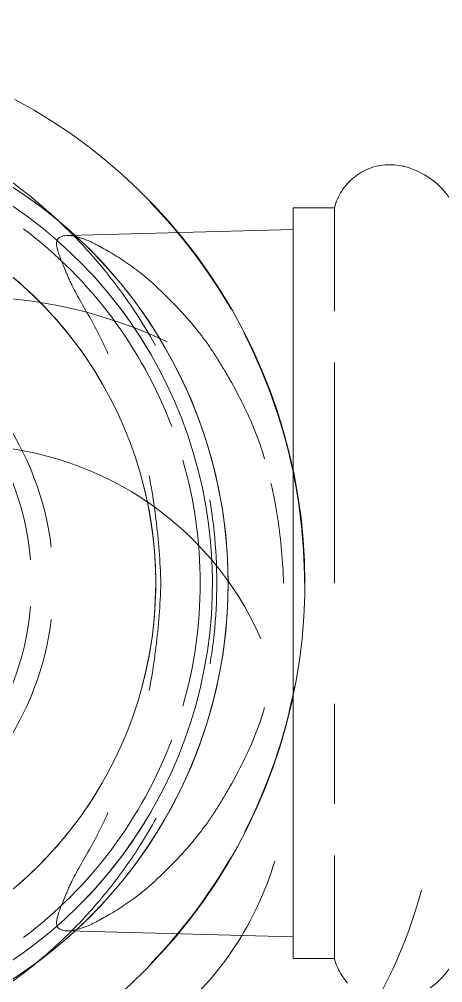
# Model space of a CAD drawing. Header units: metres. Extents: x 1 to 114, y -6 to 62.
# Drawn here: x 59.3796 to 59.4065, y 2.2746 to 2.3358 of the extents above; entities that cross this region are included whole.
import ezdxf

# ---------------------------------------------------------------- set-up
doc = ezdxf.new("R2010")
doc.units = ezdxf.units.M
doc.layers.add('A-DETL-GENF', color=7, linetype='Continuous', lineweight=5)
doc.layers.add('P-SANR-FIXT', color=7, linetype='Continuous', lineweight=5)
doc.layers.add('ARQ_1100_BASE_TÉRREO_GARAGEM_dwg', color=7, linetype='Continuous', lineweight=5, true_color=0x767676)
pattern_1 = [(45, (18.43023242750974, 0), (-0.1767766952966369, 0.1767766952966369), [])]

# ---------------------------------------------------------------- blocks, each defined once
blk = doc.blocks.new('USO_ESG_Cuba lavatório retângular - Uso geral-4179220-PLANTA BAIXA GERAL')
at = {"layer": 'P-SANR-FIXT', "color": 8, "true_color": 0x808080}
for p, q in [((-0.006067921310843849, -0.2216419265293341), (-0.004929047144115703, -0.2214219578302807)), ((0.01100410117887004, -0.2231688658970995), (0.01206825825986734, -0.2236303746220003)), ((0.01206825825986734, -0.2236303746220003), (0.01311310870207881, -0.2241340691222997))]:
    blk.add_line(p, q, dxfattribs=at)
at = {"layer": 'P-SANR-FIXT', "flags": 128}
blk.add_lwpolyline([(-0.004929047144115703, -0.2214219578302807), (-0.003782287553401784, -0.2212477079023783), (-0.002629477109461004, -0.2211194555083545), (-0.001472460063087419, -0.2210374058246577), (-0.0003130873947217879, -0.2210016901132709), (0.0008467861467135663, -0.221012365511756), (0.002005305010939992, -0.2210694149416872), (0.003160615814972425, -0.2211727471361986), (0.004310870307853656, -0.2213221967857992)], dxfattribs=at)
at = {"layer": 'P-SANR-FIXT', "color": 9, "true_color": 0xbfbfbf, "flags": 128}
for points in [[(-0.01050837487983054, -0.2229708665069074), (-0.009419092248747166, -0.2225722640159122), (-0.008314741079333998, -0.2222175400515703), (-0.007197088097900178, -0.2219072620965169), (-0.006067921310843849, -0.2216419265293341)], [(0.006588860746109185, -0.2217584187044764), (0.007712952392670195, -0.2220444931115325), (0.008824704960748659, -0.222375290366064), (0.009922339883394488, -0.2227502812630735), (0.01100410117887004, -0.2231688658970995)]]:
    blk.add_lwpolyline(points, dxfattribs=at)
at = {"layer": 'P-SANR-FIXT', "color": 8, "true_color": 0x808080, "flags": 128}
for points in [[(0.004310870307853656, -0.2213221967857992), (0.005454228327903821, -0.2215175248029561), (0.006588860746109185, -0.2217584187044764)], [(-0.02326077697862847, -0.2326813322004347), (-0.02254960884381535, -0.231765002303414), (-0.0218023661451166, -0.2308778445127791), (-0.02102024431149921, -0.2300212780917462), (-0.0202044945710858, -0.2291966733638627), (-0.01935642194942702, -0.2284053495207991), (-0.01847738318176844, -0.2276485725118667), (-0.01756878454263824, -0.2269275530188831), (-0.01663207959611718, -0.226243444519226), (-0.01566876687018648, -0.2255973414405235), (-0.01468038745976246, -0.2249902774098922), (-0.01366852256101674, -0.224423223600286), (-0.01263479094204122, -0.2238970871768334), (-0.01158084635280311, -0.2234127098455703), (-0.01050837487983054, -0.2229708665069074)], [(0.01311310870207881, -0.2241340691222997), (0.01413698096772068, -0.2246791435942396), (0.01513823707950451, -0.225264726034912), (0.01611527524127951, -0.2258898796373726), (0.01706653240039077, -0.2265536042891907), (0.01799048674839196, -0.2272548381724932), (0.01888566015529596, -0.2279924594626979)], [(0.01888566015529596, -0.2279924594626979), (0.01975062053469528, -0.2287652881230748), (0.02058398413448522, -0.2295720877926089), (0.02138441775069469, -0.2304115677639729), (0.02215064086026669, -0.2312823850482698), (0.02288142766966967, -0.2321831465235969)]]:
    blk.add_lwpolyline(points, dxfattribs=at)
at = {"layer": 'P-SANR-FIXT', "color": 254, "true_color": 0xdfdfdf, "flags": 128}
for points in [[(0.02288142766966967, -0.2321831465235969), (0.02357560907590923, -0.2331124111637422), (0.02423207453678697, -0.2340686923435652)], [(-0.02457039821939916, -0.2345956002602434), (-0.02393473283238245, -0.2336253682714947), (-0.02326077697862847, -0.2326813322004347)]]:
    blk.add_lwpolyline(points, dxfattribs=at)
at = {"layer": 'P-SANR-FIXT', "color": 8, "true_color": 0x808080}
blk.add_arc((3.519318170219776e-15, -0.2499999999999989), 0.02999999999999996, 2.035554996136651e-13, 180, dxfattribs=at)
at = {"layer": 'P-SANR-FIXT'}
for centre, radius, start, end in [((3.522040309968044e-15, -0.2499999999999989), 0.03000000000000006, 359.9999999999994, 179.9999999999995), ((-1.624300819367011e-15, -0.2499999999999992), 0.02899999999999997, 120.0000000000001, 135.0000000000001), ((-1.624300819367011e-15, -0.2499999999999992), 0.02900000000000002, 45.00000000000018, 60.00000000000018)]:
    blk.add_arc(centre, radius, start, end, dxfattribs=at)
for points, knots in [([(-0.005298960460610977, -0.2211704951486773), (-0.004235492617426508, -0.2209871720561015), (-0.002084009963320978, -0.2207388637571529), (0.001236327136799774, -0.2206972576139253), (0.003626813693491735, -0.2209127094657635), (0.004906638372945119, -0.2211142553733259), (0.005119402809019217, -0.2211501861515821)], [0.4444444444444444, 0.4444444444444444, 0.4444444444444444, 0.4444444444444444, 0.4791666666666666, 0.5138888888888888, 0.548611111111111, 0.5555555555555556, 0.5555555555555556, 0.5555555555555556, 0.5555555555555556]), ([(-0.03112010454868079, -0.2499999999999992), (-0.03105362433145359, -0.2481783265250007), (-0.03073618522186431, -0.2455380452976555), (-0.02987031279107671, -0.2421968041518991), (-0.02872634851095996, -0.2389891832788834), (-0.0270599446991954, -0.2358968064746837), (-0.0249950013961237, -0.2330224509553411), (-0.0233238185633624, -0.231038030502752), (-0.02150034623575769, -0.2292025293024871), (-0.01949140860248583, -0.227488734861749), (-0.0173522836294054, -0.2259407150144747), (-0.0158766728537521, -0.2250453271825817), (-0.01512085696506391, -0.2246297063650574)], [0, 0, 0, 0, 0.05555555555555555, 0.08333333333333333, 0.1111111111111111, 0.1666666666666667, 0.1944444444444444, 0.2222222222222222, 0.25, 0.2777777777777778, 0.3055555555555556, 0.3333333333333333, 0.3333333333333333, 0.3333333333333333, 0.3333333333333333]), ([(0.01495470532002026, -0.224583228255783), (0.01552087923665362, -0.2248936199397915), (0.01700156165657974, -0.2257684425308812), (0.01934096048465666, -0.2274251845667629), (0.02183353554481044, -0.2295984459511078), (0.02473796237748496, -0.2327330329768991), (0.02791795098535461, -0.2373754459972169), (0.03018213067481805, -0.2433561780177193), (0.03078083728120369, -0.2477233593375256), (0.03085075423783927, -0.2499999999999991)], [0.6666666666666667, 0.6666666666666667, 0.6666666666666667, 0.6666666666666667, 0.6875, 0.7222222222222222, 0.7569444444444444, 0.7916666666666667, 0.8611111111111112, 0.9305555555555556, 1, 1, 1, 1])]:
    blk.add_open_spline(points, degree=3, knots=knots, dxfattribs=at)
blk = doc.blocks.new('USO_ESG_Sifão de Uso Geral - Sifão para lavatório-4179222-PLANTA BAIXA GERAL')
at = {"layer": 'P-SANR-FIXT', "color": 8, "true_color": 0x797979}
for p, q in [((-0.02574864649251995, -0.2071690434321468), (-0.02562918780466144, -0.2070050240842853)), ((-0.02650502393949073, -0.2088205461131266), (-0.02645100272298787, -0.2086249587087844)), ((-0.02660631247715919, -0.2094322960256771), (-0.02659198817677452, -0.209287615861714)), ((-0.02659198817677452, -0.209287615861714), (-0.02657188967090388, -0.2091436242456934)), ((-0.02660554853557169, -0.2100132642734916), (-0.02661445737963768, -0.2098681499463929)), ((-0.01730374102728154, -0.2132404111362337), (-0.02271132290724619, -0.2132404111362337)), ((-0.01730374102728168, -0.2132404111362337), (-0.02271132290724626, -0.2132404111362337)), ((6.655383194683258e-17, -0.2132404111362337), (-0.01403636948615218, -0.2132404111362337)), ((-1.543174516859156e-16, -0.2132404111362337), (-0.01403636948615234, -0.2132404111362337)), ((0.01403636948615224, -0.2132404111362337), (0.007670938787591431, -0.2132404111362337)), ((0.01403636948615229, -0.2132404111362337), (0.007670938787591484, -0.2132404111362337)), ((0.02388009809944662, -0.2132404111362337), (0.01730903582313941, -0.2132404111362337)), ((-0.01690720291800719, -0.2158568159528259), (-0.02271132290724619, -0.2158568159528259)), ((-0.01690720291800735, -0.2158568159528259), (-0.02271132290724626, -0.2158568159528259)), ((-0.02248571543990693, -0.2158568159527791), (-0.02211088125449278, -0.2301286232599196)), ((-0.02248571543990065, -0.2158568159528259), (5.636792527574825e-18, -0.2158568159528259)), ((6.655383194683258e-17, -0.2158568159528259), (-0.01403636948615218, -0.2158568159528259)), ((-1.543174516859156e-16, -0.2158568159528259), (-0.01403636948615234, -0.2158568159528259)), ((0.005819731398602005, -0.2158568159528259), (0.02248571543990169, -0.2158568159528259)), ((0.01403636948615224, -0.2158568159528259), (0.006933647536376959, -0.2158568159528259)), ((0.01403636948615229, -0.2158568159528259), (0.006933647536377012, -0.2158568159528259)), ((0.02388009809944662, -0.2158568159528259), (0.01686221838426681, -0.2158568159528259)), ((0.02210857426830835, -0.2302164617327583), (0.02248571543990693, -0.2158568159527791))]:
    blk.add_line(p, q, dxfattribs=at)
at = {"layer": 'P-SANR-FIXT', "color": 253, "true_color": 0xb6b6b6}
for p, q in [((-0.02388009809947125, -0.2132404111361757), (-0.02402023846753318, -0.2132017043841273)), ((-0.02388009809947125, -0.2132404111361757), (-0.02388009809947125, -0.2158568159527791)), ((-0.02271132290724619, -0.2132404111362337), (-0.02388009809944662, -0.2132404111362337)), ((0.02388009809947125, -0.2158568159527791), (0.02388009809947125, -0.2132404111361757)), ((0.003537683898965225, -0.2152976420972589), (0.002147129941961976, -0.2151839306585292)), ((-0.02271132290724619, -0.2158568159528259), (-0.02388009809944662, -0.2158568159528259)), ((-3.649913015822975e-16, -0.2158568159528259), (0.005819731398602005, -0.2158568159528259)), ((4.476303163472532e-16, -0.2158568159528259), (0.00581973139860279, -0.2158568159528259)), ((0.007666538988504544, -0.2159707033379084), (0.006299597658646235, -0.2156913433559773)), ((-0.01485771155826869, -0.2184402588947586), (-0.01610788000761067, -0.2190596533142017)), ((0.01677215733713911, -0.2194146507354302), (0.01553565364725228, -0.2187684083477947)), ((-0.02300079721552493, -0.2237753516929875), (-0.02403110525613029, -0.224716115180895))]:
    blk.add_line(p, q, dxfattribs=at)
at = {"layer": 'P-SANR-FIXT', "color": 8, "true_color": 0x808080}
blk.add_line((0.009456669588987643, -0.2264326003939464), (0.00850666064326224, -0.2260732858794264), dxfattribs=at)
at = {"layer": 'P-SANR-FIXT', "color": 9, "true_color": 0xbfbfbf}
blk.add_line((0.01039154988076334, -0.2268296177203998), (0.009456669588987643, -0.2264326003939464), dxfattribs=at)
at = {"layer": 'P-SANR-FIXT', "color": 8, "true_color": 0x797979, "flags": 128}
for points in [[(-0.0253710814666636, -0.2066919647464776), (-0.02523284673157168, -0.2065434255846924), (-0.02508878258736313, -0.2064005331533959), (-0.02493911950589882, -0.2062635160500148), (-0.02478409691616999, -0.2061325934726541), (-0.02462396282136178, -0.2060079748695955), (-0.02445897340167494, -0.2058898596039022), (-0.02428939260519255, -0.2057784366349007)], [(0.02445347018814082, -0.2058860893388635), (0.02461861478015771, -0.2060039875504938), (0.02477891260308979, -0.2061283954784259), (0.02493410721466516, -0.2062591140964806), (0.0250839503366331, -0.2063959342827613), (0.02522820225194237, -0.2065386371541818), (0.02536663218823215, -0.2066869944165705), (0.02549901868725429, -0.2068407687299512), (0.02562514995873699, -0.2069997140882404), (0.02574482421966004, -0.2071635762127348)], [(-0.02562918780466144, -0.2070050240842853), (-0.02550326564653369, -0.2068459130078223), (-0.0253710814666636, -0.2066919647464776)], [(-0.02624267762911477, -0.2080533293915492), (-0.02615818577579912, -0.2078688467330143), (-0.02606638416826672, -0.2076878904138908), (-0.02596741966953168, -0.2075107499256939), (-0.02586145060162935, -0.2073377086554099), (-0.02574864649251995, -0.2071690434321468)], [(-0.02645100272298787, -0.2086249587087844), (-0.02638920330762121, -0.2084316880259832), (-0.02631972455926361, -0.2082410432565716), (-0.02624267762911477, -0.2080533293915492)], [(-0.02657188967090388, -0.2091436242456934), (-0.02654604911276574, -0.2090005515334622), (-0.02651450784182634, -0.2088586266108706), (-0.02650502393949073, -0.2088205461131266)], [(-0.02661445737963768, -0.2098681499463929), (-0.02661755607226142, -0.2097227954365756), (-0.02661483965623311, -0.2095774332801742), (-0.02660631247715919, -0.2094322960256771)], [(-0.02647467450558743, -0.2107271420565174), (-0.0265122355322007, -0.2105866902687076), (-0.02654414994047557, -0.2104448487868672), (-0.02657036667424909, -0.2103018445271373), (-0.02659084379225815, -0.210157906265834), (-0.02660554853557169, -0.2100132642734916)], [(-0.02632875718821015, -0.2111379255957969), (-0.0263828618933182, -0.2110029803613086), (-0.02643152695033614, -0.2108659794574638), (-0.02647467450558743, -0.2107271420565174)], [(-0.02442981669781793, -0.2130524373316883), (-0.02456200040240465, -0.2129918980578788), (-0.02469165744885641, -0.2129261212706972), (-0.02481858041354144, -0.2128552121989958), (-0.02494256624684886, -0.2127792842820984), (-0.0250634165979448, -0.2126984589885201), (-0.02518093813187061, -0.2126128656215016), (-0.02529494283943341, -0.2125226411121212), (-0.02540524833725558, -0.212427929800399), (-0.02551167816020088, -0.2123288832042052), (-0.0256140620431971, -0.2122256597769745), (-0.02571223619387602, -0.2121184246541595), (-0.02580604355450596, -0.2120073493890633), (-0.02589533405339025, -0.2118926116784491), (-0.02597996484476126, -0.2117743950781885), (-0.02605980053734329, -0.2116528887095701), (-0.02613471341116865, -0.2115282869569115), (-0.02620458362150312, -0.2114007891564038), (-0.02626929939098991, -0.211270599277367), (-0.02632875718821015, -0.2111379255957969)], [(0.02543436369731489, -0.2124016169799614), (0.02532508714243786, -0.2124975136430213), (0.02521206315346744, -0.2125889637022622), (0.02509547254464615, -0.2126758208571893)], [(-0.02402023846753318, -0.2132017043841273), (-0.02415871888105912, -0.2131574244733156), (-0.02429531780085445, -0.2131076422421878), (-0.02442981669781793, -0.2130524373316883)], [(0.02509547254464615, -0.2126758208571893), (0.02497550183607727, -0.2127579461548121), (0.02485234295530409, -0.2128352082121961), (0.02472619293026064, -0.2129074834265383), (0.02459725357404486, -0.2129746561729251), (0.02446573116220679, -0.2130366189892685), (0.02433183610251744, -0.2130932727482655), (0.02419578259846567, -0.2131445268160339)], [(0, -0.2151177860309997), (-0.001394916511603697, -0.2151456880816167), (-0.00278760145430042, -0.215229349596108), (-0.004175826829352809, -0.215368636733881), (-0.005557371772264014, -0.215563326665258), (-0.006930026105864, -0.2158131079278867), (-0.008291593876035314, -0.2161175809249979), (-0.009639896864741967, -0.2164762585647819), (-0.01097277807488645, -0.2168885670394988), (-0.01228810518086148, -0.2173538467435762), (-0.01358377393980672, -0.2178713533287031), (-0.01485771155826869, -0.2184402588947586)], [(0.002147129941961976, -0.2151839306585292), (0.0007531410350976331, -0.2151259175036907), (0, -0.2151177860309997)], [(0.006299597658646235, -0.2156913433559773), (0.004922578316443651, -0.2154668699058949), (0.003537683898965225, -0.2152976420972589)], [(0.01168512833080131, -0.2171331987064259), (0.01036145997389985, -0.2166922081400424), (0.009021215491369004, -0.2163045029353235), (0.007666538988504544, -0.2159707033379084)], [(0.01553565364725228, -0.2187684083477947), (0.01427429622564077, -0.2181721298444137), (0.01299010297506738, -0.2176267691436804), (0.01168512833080131, -0.2171331987064259)], [(-0.01610788000761067, -0.2190596533142017), (-0.01733227928519273, -0.2197285456880854), (-0.01852895061321315, -0.2204458659313056), (-0.01969597957292444, -0.2212104664844834), (-0.02083149916687762, -0.2220211241498669), (-0.02193369280597217, -0.2228765420480638), (-0.02300079721552493, -0.2237753516929875)], [(0.02820214455117075, -0.2294717781068778), (0.02735867591805382, -0.228360413511605), (0.02647143923964759, -0.2272836676385124), (0.02554185390543926, -0.2262432630512956), (0.02457140705362299, -0.2252408641753632), (0.02356165119211883, -0.224278074635092), (0.02251420171494328, -0.2233564346883508), (0.02143073431777803, -0.2224774187624489), (0.02031298231737992, -0.2216424330953568), (0.0191627338784363, -0.2208528134860111), (0.01798182915316711, -0.2201098231573583), (0.01677215733713911, -0.2194146507354302)], [(-0.02403110525613029, -0.224716115180895), (-0.02502296865466842, -0.2256973274908992), (-0.02597480064130332, -0.2267174188926415), (-0.02688507848793124, -0.2277747574574693), (-0.02775234594416397, -0.22886765166922), (-0.02857521556703514, -0.2299943531303148), (-0.02935237094072191, -0.2311530593587438), (-0.03008256878243565, -0.2323419166717496), (-0.03076464093132836, -0.2335590231512202)]]:
    blk.add_lwpolyline(points, dxfattribs=at)
at = {"layer": 'P-SANR-FIXT', "color": 253, "true_color": 0xb6b6b6, "flags": 128}
blk.add_lwpolyline([(0.02419578259846567, -0.2131445268160339), (0.02405778830669096, -0.2131902991969563), (0.02391807398852552, -0.2132305166650279), (0.02388009809947125, -0.2132404111361757)], dxfattribs=at)
at = {"layer": 'P-SANR-FIXT', "color": 8, "true_color": 0x808080, "flags": 128}
for points in [[(0, -0.224606084903924), (-0.001015485757072111, -0.2246263973274412), (-0.002029346953596814, -0.2246873021025018), (-0.003039961627838511, -0.224788701794454), (-0.004045713012012129, -0.2249304341854183)], [(0.004586046293563413, -0.2250236291006735), (0.003583589503038093, -0.224860214595576), (0.002575399733701579, -0.224737018384232), (0.001563089874248999, -0.2246542375543324), (0.0005482794044151888, -0.2246120045375472), (0, -0.224606084903924)], [(-0.01081627061194031, -0.2270248130811356), (-0.01172638117680362, -0.2274757262402757), (-0.01261773203332186, -0.2279626734325031), (-0.0134888972101855, -0.228484875646185), (-0.01433848302901934, -0.2290414974692039), (-0.01516513033370275, -0.2296316484253543), (-0.01596751666490545, -0.2302543843989798), (-0.01674435837564606, -0.2309087091454432), (-0.01749441268496257, -0.2315935758846387), (-0.01821647966591781, -0.2323078889759537), (-0.0189094041653756, -0.2330505056707808)], [(0.01859422312034776, -0.2327053247946881), (0.01788774717871529, -0.2319755880878871), (0.01715265465740486, -0.2312746865951546), (0.01639012154769325, -0.2306037416093247), (0.01560136773990953, -0.2299638264992744), (0.01478765507184853, -0.2293559649926877), (0.01395028531016797, -0.2287811295382746), (0.01309059806795694, -0.2282402397501507), (0.0122099686612828, -0.2277341609365929), (0.01130980590942881, -0.2272637027157373), (0.01039154988076334, -0.2268296177203998)]]:
    blk.add_lwpolyline(points, dxfattribs=at)
at = {"layer": 'P-SANR-FIXT', "color": 9, "true_color": 0xbfbfbf, "flags": 128}
for points in [[(-0.004045713012012129, -0.2249304341854183), (-0.005044992118412393, -0.2251122725337947), (-0.006036200313622886, -0.2253339259369966), (-0.007017751875953672, -0.225595039796911), (-0.007988076532330433, -0.2258951963870086), (-0.008945621970303637, -0.2262339155208108)], [(0.00850666064326224, -0.2260732858794264), (0.007543042855122531, -0.2257522490033933), (0.006567357807485405, -0.2254700033564028), (0.005581166388311067, -0.2252270004712298), (0.004586046293563413, -0.2250236291006735)], [(-0.008945621970303637, -0.2262339155208108), (-0.009888856321435378, -0.2266106553199633), (-0.01081627061194031, -0.2270248130811356)], [(0.02053088903404796, -0.2350556525944338), (0.01991685201004839, -0.2342465898956533), (0.01927095227156369, -0.2334627292924973), (0.01859422312034776, -0.2327053247946881)], [(-0.0189094041653756, -0.2330505056707808), (-0.01957207765197845, -0.2338202379408309), (-0.02020343998948547, -0.2346158543786773), (-0.02080248113283678, -0.2354360821677424)]]:
    blk.add_lwpolyline(points, dxfattribs=at)
at = {"layer": 'P-SANR-FIXT', "color": 8, "true_color": 0x797979}
for radius, start, end in [(0.03484968565129571, 89.99999999999977, 117.1686809327858), (0.03484968565129572, 62.98437535800505, 79.13845011471383), (0.03484968565129577, 119.9999999999998, 134.0758364450147), (0.03484968565129572, 46.13099895277033, 59.99999999999979)]:
    blk.add_arc((0, -0.2500000000000007), radius, start, end, dxfattribs=at)
at = {"layer": 'P-SANR-FIXT', "color": 8, "true_color": 0x808080}
for centre, radius, start, end in [((0, -0.2500000000000007), 0.0282234952562312, 89.9999999999998, 106.0799938566487), ((0, -0.2500000000000007), 0.02822349525623121, 73.92000614335093, 89.99999999999982), ((0, -0.2500000000000007), 0.02822349525623124, 110.668026367006, 142.9928583741396), ((0, -0.2500000000000007), 0.0282234952562312, 37.00714162586004, 69.33197363299362), ((0, -0.2500000000000007), 0.02539391509603866, 90.00000000000058, 104.9070568952747), ((0, -0.2500000000000007), 0.02539391509603854, 75.09294310472605, 90.00000000000021), ((0, -0.2500000000000007), 0.02539391509603865, 120.0000000000006, 135.0000000000006), ((0, -0.2500000000000007), 0.02539391509603856, 45.00000000000026, 60.00000000000028), ((0, -0.2500000000000007), 0.01888887034603916, 96.9920919106736, 124.727609294758), ((0, -0.2500000000000007), 0.01888887034603916, 96.9920919106736, 124.727609294758), ((0, -0.2500000000000007), 0.01888887034603919, 55.27239070509967, 83.00790808932678), ((0, -0.2500000000000007), 0.01888887034603919, 55.27239070509967, 83.00790808932678), ((0, -0.2500000000000025), 0.01750000469312062, 94.85168178895974, 127.8721802359236), ((0, -0.2500000000000025), 0.01750000469312064, 52.1278197640768, 85.1483182110407)]:
    blk.add_arc(centre, radius, start, end, dxfattribs=at)
at = {"layer": 'P-SANR-FIXT', "color": 9, "true_color": 0xbfbfbf}
for radius, start, end in [(0.02539391509603865, 135.0000000000005, 150.0000000000005), (0.02539391509603856, 30.00000000000039, 45.00000000000031)]:
    blk.add_arc((0, -0.2500000000000007), radius, start, end, dxfattribs=at)
at = {"layer": 'P-SANR-FIXT', "color": 8, "true_color": 0x797979}
for points, knots in [([(-1.467084399112187e-16, -0.2164723609770066), (-0.001390393587699272, -0.2165193046406128), (-0.003444831214353628, -0.2167052270234252), (-0.005511615912692946, -0.2170886130721139), (-0.006256341638184524, -0.2172547358640046), (-0.006363936304318089, -0.2172793740184683)], [0, 0, 0, 0, 0.05555555555555555, 0.08333333333333333, 0.08804419464979803, 0.08804419464979803, 0.08804419464979803, 0.08804419464979803]), ([(-0.007914724968235047, -0.2176846380888326), (-0.008524634844699366, -0.2178662191231935), (-0.009712557209786333, -0.218278543538036), (-0.0113887950423428, -0.2190376030863641), (-0.01269535237455673, -0.2197384640943993), (-0.01368430472703246, -0.220320108732694), (-0.01439875445389686, -0.2207559509830299), (-0.01508100634377096, -0.2212049601014047), (-0.01594413105958264, -0.2218394629985251), (-0.01694322169826595, -0.2226737371236757), (-0.01784499528796337, -0.2235285963479824), (-0.01842858643222975, -0.2241172337757268), (-0.01874851688713008, -0.224448547977603), (-0.01898206940410107, -0.2246923625781793), (-0.01920779990655753, -0.2249366726685902), (-0.01949672719469068, -0.2252695181582208), (-0.01997262552510195, -0.2258619850975244), (-0.02057038984942839, -0.2267186032267741), (-0.02106371957302557, -0.2275329907415749), (-0.0213535396918866, -0.2280514550801963), (-0.02150276782851679, -0.228329429064014), (-0.02157186430671401, -0.2284604644544557), (-0.02160495183210129, -0.228525011202753)], [0.1111111111111111, 0.1111111111111111, 0.1111111111111111, 0.1111111111111111, 0.1388888888888889, 0.1666666666666667, 0.1944444444444444, 0.2083333333333333, 0.2222222222222222, 0.2361111111111111, 0.25, 0.2777777777777778, 0.3055555555555556, 0.3194444444444444, 0.3263888888888888, 0.3333333333333333, 0.3402777777777778, 0.3472222222222222, 0.361111111111111, 0.3888888888888888, 0.4166666666666666, 0.4305555555555555, 0.4375, 0.4444444444444444, 0.4444444444444444, 0.4444444444444444, 0.4444444444444444]), ([(0.01898076573501612, -0.2246924451598185), (0.01890421856511154, -0.2246110910446539), (0.01874851688713089, -0.2244485479776032), (0.01842858643223052, -0.2241172337757269), (0.01784499528796411, -0.2235285963479826), (0.01694322169826664, -0.2226737371236752), (0.01594413105958333, -0.2218394629985249), (0.01508100634377161, -0.2212049601014048), (0.01439875445389748, -0.2207559509830298), (0.01368430472703306, -0.2203201087326936), (0.01269535237455726, -0.2197384640943993), (0.01138879504234326, -0.2190376030863634), (0.009712557209786695, -0.2182785435380356), (0.008524634844699674, -0.2178662191231932), (0.007914724968235323, -0.2176846380888324)], [0.6666666666666666, 0.6666666666666666, 0.6666666666666666, 0.6666666666666666, 0.6736111111111112, 0.6805555555555556, 0.6944444444444444, 0.7222222222222222, 0.75, 0.7638888888888888, 0.7777777777777778, 0.7916666666666667, 0.8055555555555556, 0.8333333333333333, 0.861111111111111, 0.8888888888888888, 0.8888888888888888, 0.8888888888888888, 0.8888888888888888]), ([(0.02160495183210227, -0.2285250112027535), (0.02157186430671499, -0.2284604644544562), (0.02150276782851777, -0.2283294290640143), (0.02135353969188755, -0.2280514550801969), (0.02106371957302649, -0.2275329907415754), (0.02057038984942931, -0.2267186032267747), (0.01997262552510281, -0.2258619850975251), (0.01949672719469154, -0.2252695181582205), (0.01920779990655834, -0.2249366726685908), (0.0190573129049207, -0.2247737992749831), (0.01898076573501612, -0.2246924451598185)], [0.5555555555555556, 0.5555555555555556, 0.5555555555555556, 0.5555555555555556, 0.5625, 0.5694444444444444, 0.5833333333333334, 0.6111111111111112, 0.6388888888888888, 0.6527777777777777, 0.6597222222222221, 0.6666666666666666, 0.6666666666666666, 0.6666666666666666, 0.6666666666666666])]:
    blk.add_open_spline(points, degree=3, knots=knots, dxfattribs=at)
at = {"layer": 'P-SANR-FIXT', "color": 8, "true_color": 0x808080}
for points, knots in [([(-0.006832203171455354, -0.2250261359609443), (-0.00657009406775622, -0.2249754387917715), (-0.005665476606286237, -0.2248095341501765), (-0.003425110654776455, -0.2244806990385396), (-0.00137710122716289, -0.2243226451089187), (1.96099890882942e-17, -0.2242758894700957)], [0.9052095794695619, 0.9052095794695619, 0.9052095794695619, 0.9052095794695619, 0.9166666666666666, 0.9444444444444444, 1, 1, 1, 1]), ([(3.238902893956513e-17, -0.2242758894700957), (0.001377101227163008, -0.2243226451089187), (0.003425110654776676, -0.2244806990385389), (0.005665476606286573, -0.2248095341501765), (0.006570094067756603, -0.2249754387917714), (0.006832203171455753, -0.2250261359609441)], [0, 0, 0, 0, 0.05555555555555555, 0.08333333333333333, 0.0947904205304382, 0.0947904205304382, 0.0947904205304382, 0.0947904205304382])]:
    blk.add_open_spline(points, degree=3, knots=knots, dxfattribs=at)
at = {"layer": 'P-SANR-FIXT', "color": 9, "true_color": 0xbcbcbc}
for points, knots in [([(-0.02190014631990179, -0.2308364481399544), (-0.02181035463776257, -0.2309049562093154), (-0.02157202828579436, -0.2309517194559365), (-0.02102751827166312, -0.2308183888751655), (-0.02042518096176845, -0.2305811392988129), (-0.01993395719871359, -0.2303739978909507), (-0.01963520559252075, -0.2302466596218518), (-0.01940264114877668, -0.230149419999989), (-0.01916194805615182, -0.2300436288305028), (-0.01883010481430303, -0.2298828187140896), (-0.01822114325250045, -0.229561053917085), (-0.01727171986926852, -0.2290111462520732), (-0.01621692685179349, -0.2284170223840105), (-0.01542190816395073, -0.2280178986929999), (-0.01495122087901144, -0.2277996019522378), (-0.01471014924442621, -0.2276959447891813), (-0.01458837926506611, -0.227644403161593)], [0.5555555555555556, 0.5555555555555556, 0.5555555555555556, 0.5555555555555556, 0.5833333333333334, 0.6111111111111112, 0.6388888888888888, 0.6527777777777777, 0.6597222222222221, 0.6666666666666666, 0.6736111111111112, 0.6805555555555556, 0.6944444444444444, 0.7222222222222222, 0.75, 0.7638888888888888, 0.7708333333333333, 0.7777777777777778, 0.7777777777777778, 0.7777777777777778, 0.7777777777777778]), ([(0.01458837926506677, -0.2276444031615931), (0.01471014924442688, -0.2276959447891815), (0.01495122087901211, -0.2277996019522383), (0.01542190816395146, -0.2280178986929998), (0.01621692685179423, -0.2284170223840107), (0.01727171986926929, -0.2290111462520734), (0.01822114325250132, -0.2295610539170854), (0.01883010481430388, -0.22988281871409), (0.01916194805615272, -0.2300436288305034), (0.01940264114877759, -0.2301494199999896), (0.01963520559252167, -0.2302466596218522), (0.01993395719871453, -0.2303739978909513), (0.02042518096176941, -0.2305811392988134), (0.02102751827166406, -0.2308183888751659), (0.02157202828579541, -0.230951719455937), (0.02192951781374771, -0.2308815745860054), (0.02211077837863071, -0.2305406710397718), (0.02211828694501488, -0.229986762204451), (0.02198146269398714, -0.2294078274181279), (0.02181532965522255, -0.2289713205951384), (0.02170129298084144, -0.2287167095537979), (0.02163803935748955, -0.2285895579510507), (0.02160495183210227, -0.2285250112027535)], [0.2222222222222222, 0.2222222222222222, 0.2222222222222222, 0.2222222222222222, 0.2291666666666667, 0.2361111111111111, 0.25, 0.2777777777777778, 0.3055555555555556, 0.3194444444444444, 0.3263888888888888, 0.3333333333333333, 0.3402777777777778, 0.3472222222222222, 0.361111111111111, 0.3888888888888888, 0.4166666666666666, 0.4444444444444444, 0.4722222222222222, 0.5, 0.5277777777777778, 0.5416666666666667, 0.5486111111111112, 0.5555555555555556, 0.5555555555555556, 0.5555555555555556, 0.5555555555555556]), ([(-0.02160495183210129, -0.228525011202753), (-0.02163803935748857, -0.2285895579510502), (-0.02170129298084045, -0.2287167095537976), (-0.0218153296552216, -0.2289713205951374), (-0.02198146269398611, -0.229407827418128), (-0.02211828694501384, -0.2299867622044502), (-0.0221107783786297, -0.2305406710397709), (-0.02198993800204102, -0.2307679400705935), (-0.02190014631990179, -0.2308364481399544)], [0.4444444444444444, 0.4444444444444444, 0.4444444444444444, 0.4444444444444444, 0.4513888888888888, 0.4583333333333333, 0.4722222222222222, 0.5, 0.5277777777777778, 0.5555555555555556, 0.5555555555555556, 0.5555555555555556, 0.5555555555555556])]:
    blk.add_open_spline(points, degree=3, knots=knots, dxfattribs=at)
blk = doc.blocks.new('ARQ_1100_BASE_TÉRREO_GARAGEM_dwg-4178582-PLANTA BAIXA GERAL')
at = {"color": 254, "lineweight": 5, "true_color": 0xd4d4d4}
for radius, start, end in [(0.03003970504567306, 64.65302900994347, 87.48252618502977), (0.02055836952017387, 23.68952327205537, 90)]:
    blk.add_arc((40.94587302020683, 2.288172711772352), radius, start, end, dxfattribs=at)
at = {"color": 254, "lineweight": 5, "true_color": 0xcecece}
for radius, start, end in [(0.02055836952016744, 309.8647473167261, 343.3588156944914), (0.03003970504566519, 324.7104085017972, 345.0933648418151)]:
    blk.add_arc((40.94587302020683, 2.288172711772352), radius, start, end, dxfattribs=at)

msp = doc.modelspace()

# ---------------------------------------------------------------- hatches: boundary and pattern name
at = {"layer": 'A-DETL-GENF', "true_color": 0xffffff}
h = msp.add_hatch(dxfattribs=at)
h.set_pattern_fill('FP_8', style=0, pattern_type=2)
h.set_pattern_definition(pattern_1)
h.paths.add_polyline_path([(52.87138610757697, 0.1999999999998159), (57.76284952221168, 0.2000000000000585), (57.76284952221168, 0.7000000000000834), (57.96284952221166, 0.7000000000000834), (57.96284952221169, 2.970000000000087), (57.76284952221168, 2.970000000000087), (57.76284952221168, 3.320000000000077), (52.96284952221165, 3.320000000000077), (52.96284952221165, 3.120000000000088), (52.61284952221166, 3.120000000000088), (52.61284952221166, 0.7000000000000834), (52.81284952221166, 0.7000000000000834), (52.81284952221166, 0.1999999999998159)])
h.paths.add_polyline_path([(60.81809551237966, 0.2000000000000585), (62.16284952221169, 0.2000000000000585), (62.16284952221169, 0.7000000000000834), (62.36284952221168, 0.7000000000000834), (62.36284952221168, 3.120000000000088), (62.01284952221167, 3.120000000000088), (62.01284952221167, 3.320000000000077), (59.96284952221167, 3.320000000000077), (59.96284952221167, 2.970000000000087), (59.76284952221166, 2.970000000000087), (59.76284952221166, 0.7000000000000834), (59.96284952221167, 0.7000000000000834), (59.96284952221167, 0.2000000000000585), (60.21668743152104, 0.2000000000000585)])
h.paths.add_polyline_path([(61.07634211388729, 0.7501038958773426), (60.94582927874126, 0.7530002006427892), (60.92532889757493, 0.7614917365557191), (60.89281357158806, 0.7959914398707444), (60.88282889757493, 0.8351038958774099), (60.88742290110272, 1.012326314918882), (60.90496704584886, 1.065245614575441), (60.93981437222914, 1.120412394250603), (60.95293870715999, 1.136680180066161), (60.89172503829056, 1.164100325036815), (60.87302189804984, 1.187605195048649), (60.86865472869425, 1.219995853961407), (60.87807009126799, 1.245549276585302), (60.90487013690861, 1.267255195011472), (60.97312293024188, 1.295567946749638), (61.07634211388688, 1.316046419445468), (61.12782889757517, 1.320103895877525), (61.22850297518004, 1.308557656413434), (61.28782889757468, 1.293371866189587), (61.36393275685898, 1.257643748884042), (61.38439596990757, 1.232026412483298), (61.38700306645502, 1.20210168329957), (61.3728288975747, 1.172764176598198), (61.35040917234257, 1.156431796769243), (61.30625359706551, 1.132299109566445), (61.3325101126351, 1.099753813074853), (61.36284422356245, 1.030329172283525), (61.36960833060808, 0.9982085641540122), (61.3728288975747, 0.9306115449193368), (61.36993259280936, 0.8131042770440109), (61.36144105689647, 0.7926038958776881), (61.33032889757468, 0.7614917365557191), (61.28782889757468, 0.7501038958773426), (61.12782889757517, 0.7501038958773426)])
h.paths.add_polyline_path([(59.55539599654028, 0.7564184678978322), (59.6128495222113, 0.7662694844107122), (59.6128495222113, 0.7960363592990249), (59.59539531219371, 0.8028498487858476), (59.55542076991177, 0.8062785157619704), (59.55539599654028, 0.8062785157619704), (59.55539599654028, 0.7571013016138707)])
h.paths.add_polyline_path([(60.85771016135872, 0.8475765590621986), (60.83419009280562, 0.8492266241757654), (60.82031041233346, 0.8627365809076726), (60.81809551237966, 0.9306115449193368), (60.82461927754846, 0.9982085641540122), (60.84008329897603, 1.065245614575441), (60.86330723399464, 1.128110321609866), (60.89259104973957, 1.130433707729163), (60.87372313767744, 0.8614900269765305), (60.85960921727689, 0.8492266241757654)])
h.paths.add_polyline_path([(61.39794763379113, 0.8475765590621986), (61.38184720470182, 0.8627365809077419), (61.36284422356245, 1.133605539608423), (61.39235056115495, 1.128110321609936), (61.41588421731011, 1.064407232600402), (61.43103851760115, 0.9982085641540468), (61.43756228276997, 0.9306115449193022), (61.43103851760115, 0.8585424942548111), (61.42146770234312, 0.8492266241757654)])
h.paths.add_polyline_path([(59.55732267792628, 1.146725065988902), (59.6128495222113, 1.146725065988902), (59.6128495222113, 1.156725065989142), (59.51809952221165, 1.151223950096758), (59.51809952221165, 1.146725065988902), (59.55542076991177, 1.146725065988902)])
h.paths.add_polyline_path([(58.23782130486169, 1.146725065988902), (59.16056426515467, 1.146725065988902), (59.16056426515467, 1.156725065989142), (58.11284952221129, 1.156725065989142), (58.11284952221129, 1.146725065988902)])
h.paths.add_polyline_path([(59.21056426515469, 1.146725065988902), (59.40759952221167, 1.151677658782319), (59.40759952221167, 1.156725065989142), (59.21056426515469, 1.151223950096758)])
h.paths.add_polyline_path([(59.08366767783549, 1.353029626421111), (59.05141293294411, 1.380932897089133), (59.02454679208082, 1.417539386682775), (59.00584770517555, 1.476532321092056), (59.00481234396569, 1.515551229933599), (59.01091824118298, 1.549506281097654), (59.03071285033123, 1.592038130223351), (59.07091725406082, 1.637134529501899), (59.10729432179489, 1.660497827091421), (59.15796405894737, 1.675739666276081), (59.16056426515467, 1.679168235748353), (59.16056426515467, 1.704140819296084), (59.11856114600734, 1.699037514767581), (59.06207590240352, 1.67301180063559), (59.02454679208082, 1.64025560138434), (59.00276155616954, 1.609582129843592), (58.98986510675701, 1.585005510220398), (58.97919857599077, 1.523743399613913), (58.97919857599077, 1.49710351761053), (58.98987496736747, 1.453801701248711), (59.02540498313766, 1.397608773700718), (59.05729713508315, 1.369120214376492), (59.07688656736237, 1.355600779398281)])
h.paths.add_polyline_path([(59.02454679208082, 1.407909769970137), (59.00852052903242, 1.443218618811583), (59.02189441084911, 1.414313184712345), (59.02352491177193, 1.410376807270949)])
h.paths.add_polyline_path([(59.02454679208082, 1.592038130223351), (59.05026880001653, 1.626683444630874), (59.02881982602999, 1.59760685648494), (59.02540498313766, 1.593156546583385)])
h.paths.add_polyline_path([(59.00615229109651, 1.547629876474059), (59.02034610874199, 1.585005510220398), (59.01058812889191, 1.55833893624013), (59.00852052903242, 1.553347308617874)])
h.paths.add_polyline_path([(58.99987826936407, 1.499973950096761), (59.00481234396569, 1.542936189971121), (59.00276155616954, 1.521874687707685), (59.00021370087683, 1.502521805389456)])
h.paths.add_polyline_path([(59.05380821747346, 1.630172362240581), (59.08726797607205, 1.656843212813057), (59.06823714375313, 1.641244066782523), (59.05501068198785, 1.631095045714547)])
h.paths.add_polyline_path([(59.26107380463129, 1.683778834054251), (59.26107380463129, 1.684102310349941), (59.21056426515469, 1.683778834054251)])
h.paths.add_polyline_path([(59.36335405410227, 1.685973585422311), (59.37743608378474, 1.690236753429035), (59.36702766592229, 1.704431951504732), (59.21056426515469, 1.698751303383897), (59.21056426515469, 1.685973585422311), (59.26107380463129, 1.685973585422311), (59.26577629471225, 1.700388071422407), (59.36335405410227, 1.700096149580707)])
h.paths.add_polyline_path([(59.45979144149926, 1.685973585422311), (59.46383489103783, 1.691037639428183), (59.45979144149926, 1.704438923158031), (59.43589906380071, 1.700075043602322), (59.45747123276814, 1.685973585422311), (59.45977379497269, 1.685973585422311)])
h.paths.add_polyline_path([(59.26164941697492, 1.975555801375936), (59.26164941697492, 2.095148950200363), (59.25522139140357, 2.100075090559542), (59.24210889082658, 2.103588574499929), (59.23224620061217, 2.11345126471428), (59.2238065763126, 2.126923950096753), (59.22863620544405, 2.473081096208803), (59.23224620061217, 2.486553781591242), (59.24210889082652, 2.496416471805593), (59.26284348576825, 2.504856096105159), (59.26284348576825, 2.700000000000079), (59.16284993604091, 2.699999617824806), (59.16285048949639, 1.975548037192803)])
h.paths.add_polyline_path([(59.17978112655869, 1.899998869984751), (59.23272236747919, 1.899999623335343), (59.26305226439978, 1.938312222471609), (59.26559447497473, 1.974123392011672), (59.28798335094746, 1.970118252187071), (59.28620643664794, 1.950669587779553), (59.28194291943041, 1.944309361443127), (59.2884104220095, 1.947338811692528), (59.30328175419524, 1.968333515023488), (59.31602264945598, 1.970118252187071), (59.33052115529794, 1.963647776059493), (59.33784348576825, 1.945970106529816), (59.34102927336586, 1.942784318932222), (59.34734458712901, 1.946331982620552), (59.33732327958087, 1.958470106529822), (59.33784348576825, 1.974401697687693), (59.36113977708272, 1.974098109687202), (59.36284348576824, 1.899999623335343), (59.56427528437148, 1.899999623335343), (59.56695477629579, 2.276394465942011), (59.6042752843715, 2.276208132874391), (59.6042752843715, 1.899999623335343), (59.61284952221168, 1.899999623335343), (59.61284952221168, 2.282653442021075), (59.56978038694367, 2.287148339448878), (59.56427528437148, 2.299973950096753), (59.5742752843715, 2.317294458172465), (59.61284952221168, 2.317294458172465), (59.61284952221168, 2.700000000000079), (59.36284348576824, 2.700000000000079), (59.36284348576824, 2.504856096105159), (59.53068940990395, 2.500026466973715), (59.55422037521355, 2.485823830845773), (59.56246440980036, 2.44073896969089), (59.55763478066891, 2.126923950096753), (59.55332022271012, 2.11304448519744), (59.5223242468666, 2.095148950200363), (59.36284348576824, 2.095148950200363), (59.3600924965618, 1.975263948763439), (59.16285048949639, 1.975548037192803), (59.16285048949639, 1.899998869984751)])
h.paths.add_polyline_path([(58.27782130484619, 2.100147975513131), (58.27782130484619, 2.699997970283669), (58.23784107724376, 2.699997970283669), (58.23784107724376, 2.100149112389584)])
h.paths.add_polyline_path([(59.36284348576824, 2.269123791887148), (59.38182360951357, 2.276841351045594), (59.39169715420304, 2.294858264431555), (59.38821668503844, 2.315094807061877), (59.37304569923404, 2.328942753050088), (59.36284639140349, 2.328942753050088), (59.36284348576824, 2.269974894194865)])
h.paths.add_polyline_path([(58.11284952221129, 2.85000000000008), (59.26284348576825, 2.85000000000008), (59.26284348576825, 3.320000000000077), (58.31284952221168, 3.320000000000077), (58.31284952221168, 2.970000000000087), (58.11284952221168, 2.970000000000087), (58.11284952221168, 2.899236754729362)])
h.paths.add_polyline_path([(59.46859294988217, 2.85000000000008), (59.61284952221168, 2.85000000000008), (59.61284952221168, 2.970000000000087), (59.41284952221167, 2.970000000000087), (59.41284952221167, 3.320000000000077), (59.36284348576824, 3.320000000000077), (59.36284348576824, 2.85000000000008)])
h.paths.add_polyline_path([(52.96284952221165, 3.470000000000077), (57.76284952221168, 3.470000000000077), (57.76284952221168, 3.670000000000101), (58.31284952221168, 3.670000000000101), (58.31284952221168, 3.470000000000077), (59.26284348576825, 3.470000000000077), (59.26284348576825, 4.770000000000094), (55.41284952221168, 4.770000000000094), (55.41284952221168, 4.57000000000007), (54.71284952221166, 4.57000000000007), (54.71284952221166, 4.770000000000094), (52.91284952221168, 4.770000000000094), (52.91284952221168, 4.470000000000093), (52.61284952221166, 4.470000000000093), (52.61284952221166, 3.670000000000101), (52.96284952221165, 3.670000000000101)])
h.paths.add_polyline_path([(59.36284348576824, 3.470000000000077), (59.41284952221167, 3.470000000000077), (59.41284952221167, 3.670000000000101), (59.96284952221167, 3.670000000000101), (59.96284952221167, 3.470000000000077), (62.01284952221167, 3.470000000000077), (62.01284952221167, 3.670000000000101), (62.36284952221168, 3.670000000000101), (62.36284952221168, 4.470000000000093), (62.06284952221168, 4.470000000000093), (62.06284952221168, 4.770000000000094), (60.36284952221166, 4.770000000000094), (60.36284952221166, 4.57000000000007), (59.66284952221169, 4.57000000000007), (59.66284952221169, 4.770000000000094), (59.36284348576824, 4.770000000000094), (59.36284348576824, 3.670000000000101)])
h.paths.add_polyline_path([(65.5260335815799, 56.27682461193211), (66.22588057098571, 56.27682461193211), (66.22587838686239, 56.31682460816867), (65.52602968337423, 56.31681114683164)])
h.paths.add_polyline_path([(61.81603006004688, 59.17182991563372), (61.60349310199492, 59.11230375801618), (61.61268083610235, 59.09639013573571), (61.61268083610235, 59.11824695933113), (61.71287639479878, 59.14464870377452)])
h.paths.add_polyline_path([(60.8160296833751, 51.90182936217895), (71.54602968337377, 51.90182936217895), (71.54602968337377, 58.82183775201378), (67.63602968337483, 58.82183775201378), (67.63602968337483, 58.25896158734128), (67.13234900249537, 58.25896158734128), (67.13234900249546, 56.15394243574411), (66.56732837464186, 56.15182936217894), (65.52602968337423, 56.15394243574411), (65.52602968337423, 57.20182936217912), (64.81602968337327, 57.20182936217912), (64.81602968337327, 58.48590486012637), (64.29290309380158, 58.48590486012637), (64.28889927020732, 57.90367481388593), (64.24290309380159, 57.9044246849832), (64.2394803479622, 58.48590486012637), (64.21602968337474, 58.48590486012637), (64.21602968337474, 58.82183775201378), (64.01602968337492, 58.82183775201378), (64.01602968337492, 57.87182936217876), (61.87602566731804, 57.87149790888776), (61.87124560382934, 57.8503696089121), (61.85102512093027, 57.8358318968572), (61.85102512093027, 57.87149790888776), (61.14102774552183, 57.86208237540472), (61.14100225054634, 57.83593586443824), (61.11602954440723, 57.83593768278863), (61.11602954440723, 57.72175086700879), (61.01602968337493, 57.72175018781157), (61.01602968337493, 59.17182936217893), (63.29871243774077, 59.17182936217893), (63.29189894824986, 59.15437515215969), (63.29189894824986, 59.11440060987956), (63.33832859200185, 59.11440060987961), (63.3383303291378, 59.17182936217893), (63.40151415874366, 59.17182936217893), (63.41368256091349, 59.07432936217891), (63.41784134582169, 59.07432936217891), (63.42585404662285, 59.17182936217893), (63.49865576762413, 59.17182936217893), (63.49184227811593, 59.15437307771874), (63.49184227811593, 59.11437560867209), (63.53889673239637, 59.1143980116679), (63.53546889490852, 59.17182936217893), (64.01602968337492, 59.17182936217893), (64.01602968337492, 58.92183775201379), (64.21602968337474, 58.92183775201379), (64.21602968337474, 59.17182936217893), (67.63602968337483, 59.17182936217893), (67.63602968337483, 59.1453277304044), (71.54602968337377, 59.1453277304044), (71.54067721568263, 59.35182936217899), (60.8160296833751, 59.35182936217899), (60.8160296833751, 52.41699753888587)])
h.paths.add_polyline_path([(64.4517852548008, 57.64476275435301), (64.30957097427859, 57.64476275435301), (64.30682508336403, 57.84911460869574), (64.20648031846952, 57.85326115802625), (64.19492040113066, 57.84896655402666), (64.17835920724735, 57.84911460869574), (64.15786375754861, 57.87352157339809), (64.16317904828031, 57.8874801932882), (64.19938259670874, 57.89635266037501), (64.20897782903216, 57.89741090001019), (64.30957097427859, 57.89826275435298), (64.30957097427859, 58.10176275435298), (64.7645709742786, 58.10176275435298), (64.7645709742786, 57.64476275435301), (64.47122557316496, 57.64476275435301)])
h.paths.add_polyline_path([(66.49042195794068, 58.08953478861394), (66.49042195794075, 57.97603145910237), (65.5129883363565, 57.97603145910237), (65.5129883363565, 58.08953478861293), (66.30041668855989, 58.08953478861293)])
h.paths.add_polyline_path([(65.52602968337423, 57.65631498520897), (66.56732837464186, 57.65631498520897), (66.56732837464148, 58.08953478861394), (66.49042195794068, 58.08953478861394), (66.49042195555603, 58.44343327699892), (65.5129883363565, 58.44343328094612), (65.5129883363565, 58.08953478861293), (65.4108821225773, 58.08953478861267), (65.4108821225773, 57.65631498520897), (65.45334880299313, 57.65631498520897)])
h.paths.add_polyline_path([(64.47122557316499, 57.69949682715453), (64.47122557316499, 57.721062754353), (64.67577097427859, 57.7184743361532), (64.68147548566903, 57.70102534637481), (64.7001005295221, 57.71128418255915), (64.70774151959688, 57.72519627255339), (64.70525432135426, 57.73376275435302), (64.6884709742786, 57.73376275435301), (64.69290393787784, 58.01296275435301), (64.70849894969626, 58.01870246853851), (64.69917503779726, 58.03636681787168), (64.68178000725638, 58.0456185660178), (64.6757709742786, 58.04416721536024), (64.6757709742786, 58.02566275435302), (64.47122557316496, 58.02825117255281), (64.46552106177447, 58.04570016233121), (64.44689601792146, 58.03544132614693), (64.43925502784666, 58.02152923615265), (64.44155040972686, 58.01296275435303), (64.45852557316496, 58.01296275435303), (64.45852557316496, 57.89558571042156), (64.47222508336401, 57.89094042388263), (64.47222508336401, 57.88982177638518), (64.48507097427856, 57.88557260067545), (64.48904933361935, 57.89701422283389), (64.51507097427856, 57.9207762569263), (64.53707097427856, 57.92561638323714), (64.55907097427854, 57.92077625692628), (64.5751760920451, 57.9094491492288), (64.58630907500107, 57.8928116123845), (64.59037097427856, 57.8715102398458), (64.58446815538892, 57.8487282383653), (64.55872160937317, 57.82558100650849), (64.53707097427855, 57.82090912546879), (64.51507097427856, 57.82574925177962), (64.49896585651203, 57.83707635947708), (64.4861806163724, 57.86095290803048), (64.48337097427856, 57.85712848794668), (64.47222508336401, 57.85161211925836), (64.47118459694735, 57.84996051548423), (64.45852557316496, 57.84988006845078), (64.45409260956575, 57.73376275435301), (64.4384975977473, 57.72802304016744), (64.44782150964632, 57.71035869083433), (64.46521654018717, 57.70110694268824), (64.46551279947926, 57.70102756025017)])
h.paths.add_polyline_path([(64.53526596790796, 57.82974640435229), (64.54453507589378, 57.83126275435296), (64.56693082572873, 57.84301748803664), (64.57055237663837, 57.84663903894626), (64.57799970281104, 57.86180061319232), (64.57921240897221, 57.86632649420043), (64.57831204745204, 57.88355920944385), (64.57757097427854, 57.88632493217947), (64.56787369434238, 57.90256515205563), (64.52437097427863, 57.91385979960912), (64.5072111228284, 57.90350802066927), (64.50358957191875, 57.89988646975965), (64.49614224574607, 57.88472489551359), (64.49414222517623, 57.87726071713078), (64.49582990110504, 57.86296629926214), (64.49650208957442, 57.86045765774215), (64.50626825421469, 57.84396035665032), (64.53342356497802, 57.83024007472952)])
h.paths.add_polyline_path([(64.49880986756074, 57.86490709087118), (64.51241738443997, 57.87196993403028), (64.50737248946874, 57.86944651747783), (64.49896585651203, 57.86498978755027)])
h.paths.add_polyline_path([(64.51682097427857, 57.90833678320623), (64.52694597427855, 57.89554976877961), (64.52437097427863, 57.90057207847571), (64.51823070094454, 57.90688696713842)])
h.paths.add_polyline_path([(64.55732097427853, 57.83818872549975), (64.54695187426447, 57.8512657090969), (64.549648856652, 57.84607902060267), (64.55120903756554, 57.84447447171265)])
h.paths.add_polyline_path([(64.53707097427855, 57.83276275435298), (64.50940895985191, 57.84560073992635), (64.50011464741127, 57.8600375861764), (64.49928395985194, 57.88338775435302), (64.50940895985195, 57.90092476877958), (64.52694597427859, 57.91104976877958), (64.54719597427862, 57.91104976877958), (64.5647329887052, 57.90092476877958), (64.57402730114586, 57.88648792252953), (64.57485798870513, 57.863137754353), (64.5647329887052, 57.84560073992633), (64.54719597427862, 57.83547573992633), (64.54354145040612, 57.83449651320601)])
h.paths.add_polyline_path([(64.5647329887052, 57.84560073992633), (64.55474864380821, 57.8555850848233), (64.55732097427855, 57.8506865267056), (64.56247097427857, 57.84715283122071)])
h.paths.add_polyline_path([(64.5019969454253, 57.85301275435297), (64.51542033918395, 57.86076275435298), (64.51167097427864, 57.86197373037179), (64.50358957191875, 57.85448799161253)])
h.paths.add_polyline_path([(61.14739323902613, 57.87175093675392), (61.18102201860192, 57.87175207419256), (61.18100225053085, 58.571602068962), (61.24473501736103, 58.75030156363488), (61.61268083610235, 58.75194623329553), (61.61103616644169, 58.7991795798818), (61.60308632247808, 58.79122973591824), (61.58958698903948, 58.78279011161869), (61.58957529356849, 58.77340086709027), (61.26615106982401, 58.77340084327858), (61.26583097705977, 58.78279011161869), (61.24309034778553, 58.78279011161869), (61.24215934941708, 58.75030156363488), (61.14100208328428, 58.57160093152428), (61.14102201861649, 57.87175207419256)])
h.paths.add_polyline_path([(64.51429923690426, 57.88211723955859), (64.51207097427857, 57.88931811597651), (64.51298873338294, 57.88333114855194)])
h.paths.add_polyline_path([(64.55098764253151, 57.89367420667152), (64.54669720673125, 57.89741090001019), (64.55023004578837, 57.89466152596961)])
h.paths.add_polyline_path([(64.18482968337491, 57.89857717711944), (64.16694541963588, 57.90535944080372), (64.16068153771769, 57.91897095934772), (64.16482808704816, 57.99303347549566), (64.15982968337492, 58.00339193163904), (64.15982968337492, 58.01468411059028), (64.17232968337493, 58.03535110901664), (64.18482968337491, 58.03968411059029), (64.20250735290456, 58.03236178011994), (64.20982968337492, 58.01468411059028), (64.20897782903216, 57.99089193163895), (64.20392156646696, 57.9064722855843), (64.18880217038696, 57.89907215186629), (64.18531888505025, 57.898638132001)])
h.paths.add_polyline_path([(66.90539647473832, 58.38996511918355), (66.94690824993953, 58.38996826205516), (66.94690824993955, 58.82183775201378), (66.89771325647018, 58.82183775201378), (66.90367114139636, 58.44343328130548)])
h.paths.add_polyline_path([(67.54121364646227, 58.38996977620512), (67.54121364646227, 58.82183775201378), (66.96690749272125, 58.82183775201378), (66.96690749272125, 58.38996977620512), (67.51524333603756, 58.38996977620512)])
h.paths.add_polyline_path([(67.54121364646227, 58.51860151621859), (67.56073172631359, 58.52284580402847), (67.56186710289248, 58.53057526978717), (67.54205666492098, 58.51909025258639)])
h.paths.add_polyline_path([(64.84248034796224, 58.52654480662709), (64.89248034796222, 58.52654480662709), (64.89248034796222, 58.82183775201378), (64.88248034796223, 58.82183775201378), (64.88248034796223, 58.53654480662713), (64.29290309380158, 58.53654480662713), (64.29290309380158, 58.52654480662709), (64.81602968337327, 58.52654480662709)])
h.paths.add_polyline_path([(62.28070477790326, 58.53817875625914), (62.32530335037143, 58.53818210806109), (62.36860516718725, 58.5488584996744), (62.42480892008258, 58.58439810771502), (62.45329327352483, 58.61629025966051), (62.4734537857354, 58.65340261136885), (62.48538752235559, 58.70039652204179), (62.48708480215188, 58.74299975419462), (62.48180851342981, 58.74040037988213), (62.46815440150736, 58.67757168001069), (62.44469007741964, 58.63587010139974), (62.41719065157375, 58.60671763690545), (62.36860516718725, 58.57658699485087), (62.32530335037141, 58.5646967070607), (62.28070477790324, 58.56468416788738), (62.25342411089769, 58.56991136576034), (62.21089226177207, 58.5897059749086), (62.16452499155863, 58.63156660988611), (62.13918735702509, 58.67412207124634), (62.12719072571935, 58.71695718352473), (62.11915155794113, 58.75194623329553), (62.12336935230472, 58.67754468072172), (62.15268751994358, 58.61629025966051), (62.18214043700217, 58.58353991665818), (62.21280645762576, 58.5617546807469), (62.23740135680995, 58.54884863906302), (62.28069117470874, 58.53818210806109)])
h.paths.add_polyline_path([(62.17275802975485, 58.61280134205082), (62.14608717918236, 58.64626110064941), (62.16452499155863, 58.62353084632375), (62.1718353462809, 58.61400380656521)])
h.paths.add_polyline_path([(62.21089226177207, 58.58353991665818), (62.17624694736456, 58.60926192459394), (62.20532353551051, 58.58781295060736), (62.20977384541203, 58.58439810771502)])
h.paths.add_polyline_path([(62.25530051552163, 58.5651454156738), (62.21845002199614, 58.57902555964207), (62.24379449418512, 58.56991136576034), (62.24958308337763, 58.56751365360979)])
h.paths.add_polyline_path([(62.27866340393529, 58.55847581060359), (62.29398859846761, 58.56005203292714), (62.28070477790324, 58.55850905195979)])
h.paths.add_polyline_path([(61.14102201861649, 58.57160093152428), (61.14100208328428, 58.57160093152428), (61.24309034778553, 58.74989044691824), (61.18100225053085, 58.571602068962)])
h.paths.add_polyline_path([(64.84248034796224, 58.57654480662708), (64.84248034796224, 58.82183775201378), (64.33948034796217, 58.82183775201378), (64.33948034796217, 58.57654480662708), (64.81602968337327, 58.57654480662708)])
h.paths.add_polyline_path([(64.71621634728463, 58.66120780745082), (64.7032964874174, 58.65956425415766), (64.70525432135426, 58.68355004348151), (64.72157612688862, 58.69086396433815), (64.72914780147286, 58.70914360380934), (64.75358077029895, 58.70914360380934), (64.74666675259802, 58.68425932633171), (64.72568438211067, 58.66506934037709), (64.72157612688862, 58.66339379068794)])
h.paths.add_polyline_path([(64.47866420850703, 58.65959949902222), (64.47866420850703, 58.68329228975388), (64.4969438479782, 58.69086396433815), (64.50451552256249, 58.70914360380934), (64.5285916263621, 58.70512948679932), (64.52221038537591, 58.68420527608224), (64.50105210320025, 58.66499343355777), (64.48535502092548, 58.66041990853876)])
h.paths.add_polyline_path([(61.42785697160461, 58.90504927797569), (61.44532039137415, 58.91162168459211), (61.44239393410275, 58.92055202052307), (61.42103875075914, 58.91735481304605), (61.41126467663501, 58.92551403205084), (61.40843393813343, 58.93782992670956), (61.40720885317226, 58.94923099561601), (61.39856480172439, 58.94076707633143), (61.40156363709563, 58.92074073288513), (61.41095736911383, 58.91051621821057), (61.4271702388134, 58.90513968806282)])
h.paths.add_polyline_path([(64.41113130406177, 58.92183775201379), (64.49881129463147, 58.92596588557758), (64.50638296921574, 58.94424552504878), (64.53102911862918, 58.94424552504878), (64.53102911862918, 58.92183775201379), (64.72344357354186, 58.92596588557758), (64.73101524812614, 58.94424552504878), (64.7554482169522, 58.94424552504878), (64.7554482169522, 58.92183775201379), (64.84248034796224, 58.92183775201379), (64.84248034796224, 59.07354480662713), (64.37739604386071, 59.06865562272059), (64.33948034796217, 59.03073992682206), (64.33948034796217, 58.92183775201379)])
h.paths.add_polyline_path([(66.89977224581398, 58.92183775201379), (66.94690824993955, 58.92183775201379), (66.94690824993955, 59.0953277304044), (66.84452265007863, 59.0934861950048), (66.84452265007863, 59.0829713121063), (66.90460245119607, 59.08296998818681)])
h.paths.add_polyline_path([(67.63602968337483, 58.92183775201379), (71.54602968337377, 58.92183775201379), (71.54602968337377, 59.0953277304044), (67.63602968337483, 59.0953277304044), (67.63602968337483, 58.95627502006754)])
h.paths.add_polyline_path([(67.54121364646228, 58.97133803619167), (67.56417726416846, 58.96400301787921), (67.54947233664603, 58.97133803619167)])
h.paths.add_polyline_path([(67.54121364646228, 58.92183775201379), (67.54121364646228, 59.0953277304044), (66.96690749272125, 59.08996977620515), (66.96690749272125, 58.92183775201379)])
h.paths.add_polyline_path([(64.88248034796223, 58.92183775201379), (64.89248034796222, 58.92183775201379), (64.89248034796222, 59.0953277304044), (64.88248034796223, 59.0953277304044), (64.88248034796223, 59.07354480662713)])
h.paths.add_polyline_path([(64.2394803479622, 58.92183775201379), (64.24290309380159, 58.92183775201379), (64.24625245870699, 58.97759942017421), (64.2494803479622, 58.97770295286037), (64.2494803479622, 59.11354480662708), (64.35854908604945, 59.11818455234972), (64.3639093403269, 59.12354480662712), (64.2394803479622, 59.12354480662712), (64.2394803479622, 58.97682960740572)])
h.paths.add_polyline_path([(64.25641384921869, 58.97779076798242), (64.2565771395604, 58.97784937018922), (64.25641240113362, 58.97781912067072)])
h.paths.add_polyline_path([(64.26021248347598, 58.97782223060707), (64.26115978580759, 58.97784937018922), (64.26021033743893, 58.97784937018922)])
h.paths.add_polyline_path([(64.41040053096833, 59.11354480662708), (64.4103814711629, 59.12354480662712), (64.37509666886558, 59.11818455234972), (64.38398286133258, 59.11354480662708), (64.4103814711629, 59.11354480662708)])
h.paths.add_polyline_path([(63.97965565753872, 59.17822273276523), (63.9363543873495, 59.17822273276523), (63.94152973515334, 59.23558992442747), (63.97965565753872, 59.23520125713619), (63.97965565753872, 59.1782745068719)])
h.paths.add_polyline_path([(63.9580050224441, 59.24183775201379), (63.94032735291444, 59.24916008248411), (63.93385687678688, 59.27330822814136), (63.94550502244411, 59.28848838710841), (63.96732585875623, 59.28934024145116), (63.9765345463165, 59.28245886323599), (63.98215316810134, 59.26889431032122), (63.98215316810134, 59.2603672758863), (63.96447549857166, 59.24268960635656)])
h = msp.add_hatch(dxfattribs=at)
h.set_pattern_fill('FP_8', style=0, pattern_type=2)
h.set_pattern_definition(pattern_1)
h.paths.add_polyline_path([(59.26284348576825, 2.095148950200363), (59.26284348576825, 2.501320562199203), (59.24210889082652, 2.496416471805593), (59.23205061089944, 2.485823830845773), (59.2238065763126, 2.44073896969089), (59.22863620544405, 2.126923950096753), (59.23265298012901, 2.11304448519744), (59.24210889082654, 2.103588574499929), (59.25571471347839, 2.095148950200363)])
h.paths.add_polyline_path([(59.5223242468666, 2.095148950200363), (59.53068940990395, 2.099978579331807), (59.55402478550081, 2.113451264714315), (59.56246440980036, 2.144948371396938), (59.55763478066891, 2.473081096208769), (59.55402478550079, 2.486553781591242), (59.52232424686657, 2.504856096105159), (59.36284348576824, 2.500026466973715), (59.36815680028293, 2.329973950096781), (59.38182360951357, 2.323221453464547), (59.39167589625482, 2.30527291055738), (59.38821668503844, 2.284960542558284), (59.37305463352091, 2.27121719581823), (59.36284348576824, 2.26912197818537), (59.36284348576824, 2.095148950200363), (59.46859294988217, 2.095148950200363)])
h.paths.add_polyline_path([(59.5594676257248, 2.28157306310598), (59.40784639265519, 2.286503565915147), (59.40784639265519, 2.318374837087525), (59.55892887589444, 2.313444334278359), (59.5601347806689, 2.28157306310598)])
h.paths.add_polyline_path([(61.58958698903948, 58.78279011161869), (61.58987611189175, 58.78769007065977), (61.61103616644169, 58.7991795798818), (61.61268083610235, 58.80146430630417), (61.61268083610235, 59.00182936217893), (61.58985914727133, 59.00182936217893), (61.58958760967533, 58.7832896137312)])
h.paths.add_polyline_path([(61.26613865487215, 58.78279011161869), (61.27080997940019, 59.01548288174246), (61.3981627501048, 59.01548288174246), (61.3981627501048, 59.11989157143836), (61.24309034778553, 59.11625217277691), (61.24577141488558, 58.78279011161869), (61.26583097705977, 58.78279011161869)])
h.paths.add_polyline_path([(61.44447067758578, 58.91029684210302), (61.45460146496772, 58.92182992670957), (61.45789667665058, 58.93508898302167), (61.45387211929661, 58.95010883554465), (61.43969623614677, 58.96242157339164), (61.42167932276082, 58.96431538516814), (61.4092607248414, 58.95835986689349), (61.40729312726437, 58.95036162219843), (61.44287682412759, 58.94846014587225), (61.4465636370956, 58.92597735049716), (61.44532039137415, 58.91162168459211)])
h.paths.add_polyline_path([(61.53524646759625, 59.01548288174246), (61.55648746082424, 59.01665298127687), (61.55623150417862, 59.04182936217892), (61.61268083610235, 59.04182936217892), (61.61268083610235, 59.09639013573571), (61.60308632247808, 59.11300832080686), (61.57739768140017, 59.11989157143836), (61.47717075590572, 59.11661831597497), (61.52284686628047, 59.07912826539662), (61.53168220995807, 59.07912826539662), (61.53650712031834, 59.05728195156237), (61.54650712031834, 59.03996144348667), (61.51918661224264, 59.01996144348668), (61.43496452408641, 59.10418353164291), (61.43969623614677, 59.01548288174246), (61.53284686628048, 59.01548288174246)])
h.paths.add_polyline_path([(61.34688772828534, 59.05625366009194), (61.32402059528616, 59.05625366009194), (61.32402059528616, 59.07912079309114), (61.34688772828534, 59.07912079309114), (61.34688772828534, 59.06521542194394)])
h.paths.add_polyline_path([(61.42252973975435, 59.11661831597497), (61.41163313428643, 59.11989157143836), (61.42149413990481, 59.11661831597497)])

# ---------------------------------------------------------------- block references
at = {"layer": 'ARQ_1100_BASE_TÉRREO_GARAGEM_dwg', "color": 253, "true_color": 0xaaaaaa}
msp.add_blockref('ARQ_1100_BASE_TÉRREO_GARAGEM_dwg-4178582-PLANTA BAIXA GERAL', (18.43023242750974, 0), dxfattribs=at)
at = {"layer": 'P-SANR-FIXT', "rotation": 269.9999999999997}
msp.add_blockref('USO_ESG_Cuba lavatório retângular - Uso geral-4179220-PLANTA BAIXA GERAL', (59.61284639140347, 2.299973950096772), dxfattribs=at)
at = {"layer": 'P-SANR-FIXT', "color": 8, "true_color": 0x808080, "rotation": 269.9999999999997}
msp.add_blockref('USO_ESG_Sifão de Uso Geral - Sifão para lavatório-4179222-PLANTA BAIXA GERAL', (59.61284639140347, 2.299973950096774), dxfattribs=at)

doc.saveas('drawing.dxf')
